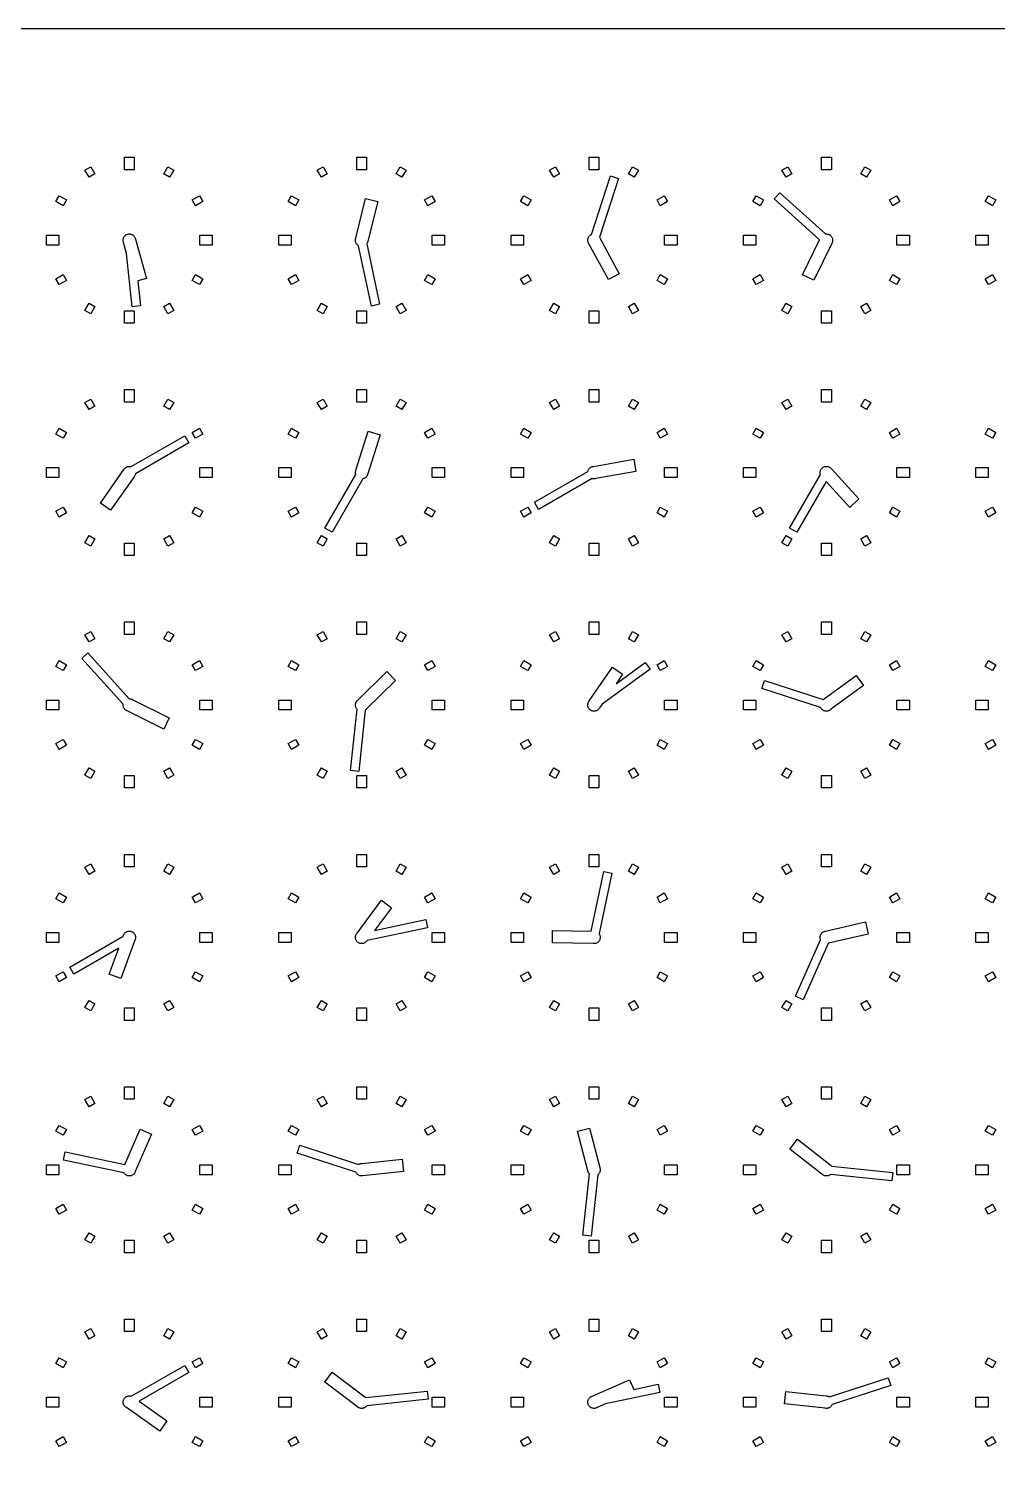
# Model space of a CAD drawing. Header units: millimetres. Extents: x -8 to 856, y -8 to 688.
# Drawn here: x 89.9 to 206.6, y 515.3 to 687.5 of the extents above; entities that cross this region are included whole.
import ezdxf

# ---------------------------------------------------------------- set-up
doc = ezdxf.new("R2010")
doc.units = ezdxf.units.MM

msp = doc.modelspace()

# ---------------------------------------------------------------- linework, layer by layer
for points in [[(-7.5, -7.5), (-7.5, 687.5), (855.5, 687.5), (855.5, -7.5)], [(102.6, 670.5), (101.4, 670.5), (101.4, 672), (102.6, 672), (102.6, 670.5)], [(130.6, 670.5), (129.4, 670.5), (129.4, 672), (130.6, 672), (130.6, 670.5)], [(158.6, 670.5), (157.4, 670.5), (157.4, 672), (158.6, 672), (158.6, 670.5)], [(186.6, 670.5), (185.4, 670.5), (185.4, 672), (186.6, 672), (186.6, 670.5)], [(97.85, 669.99), (97.15, 669.59), (96.65, 670.46), (97.35, 670.86), (97.85, 669.99)], [(106.85, 669.59), (106.15, 669.99), (106.65, 670.86), (107.35, 670.46), (106.85, 669.59)], [(125.85, 669.99), (125.15, 669.59), (124.65, 670.46), (125.35, 670.86), (125.85, 669.99)], [(134.85, 669.59), (134.15, 669.99), (134.65, 670.86), (135.35, 670.46), (134.85, 669.59)], [(153.85, 669.99), (153.15, 669.59), (152.65, 670.46), (153.35, 670.86), (153.85, 669.99)], [(157.37, 661.58), (157.33, 661.64), (157.3, 661.71), (157.28, 661.78), (157.26, 661.85), (157.25, 661.93), (157.25, 662), (157.25, 662.07), (157.26, 662.15), (157.28, 662.22), (157.3, 662.29), (157.33, 662.36), (157.37, 662.42), (157.42, 662.48), (157.47, 662.53), (157.52, 662.58), (157.58, 662.63), (157.64, 662.67), (157.7, 662.69), (160, 669.76), (160.95, 669.45), (158.65, 662.38), (158.67, 662.36), (158.7, 662.29), (158.7, 662.28), (161.04, 657.96), (159.73, 657.25), (157.38, 661.57), (157.37, 661.58)], [(162.85, 669.59), (162.15, 669.99), (162.65, 670.86), (163.35, 670.46), (162.85, 669.59)], [(181.85, 669.99), (181.15, 669.59), (180.65, 670.46), (181.35, 670.86), (181.85, 669.99)], [(190.85, 669.59), (190.15, 669.99), (190.65, 670.86), (191.35, 670.46), (190.85, 669.59)], [(94.41, 666.85), (94.01, 666.15), (93.14, 666.65), (93.54, 667.35), (94.41, 666.85)], [(109.99, 666.15), (109.59, 666.85), (110.46, 667.35), (110.86, 666.65), (109.99, 666.15)], [(122.41, 666.85), (122.01, 666.15), (121.14, 666.65), (121.54, 667.35), (122.41, 666.85)], [(130.7, 661.71), (130.67, 661.64), (130.63, 661.58), (130.61, 661.55), (132.15, 654.28), (131.17, 654.07), (129.63, 661.34), (129.58, 661.37), (129.52, 661.42), (129.47, 661.47), (129.42, 661.52), (129.37, 661.58), (129.33, 661.64), (129.3, 661.71), (129.28, 661.78), (129.26, 661.85), (129.25, 661.93), (129.25, 662), (129.25, 662.07), (129.26, 662.15), (129.28, 662.22), (129.29, 662.26), (130.48, 667.03), (131.94, 666.67), (130.75, 661.89), (130.74, 661.85), (130.72, 661.78), (130.7, 661.71)], [(137.99, 666.15), (137.59, 666.85), (138.46, 667.35), (138.86, 666.65), (137.99, 666.15)], [(150.41, 666.85), (150.01, 666.15), (149.14, 666.65), (149.54, 667.35), (150.41, 666.85)], [(165.99, 666.15), (165.59, 666.85), (166.46, 667.35), (166.86, 666.65), (165.99, 666.15)], [(178.41, 666.85), (178.01, 666.15), (177.14, 666.65), (177.54, 667.35), (178.41, 666.85)], [(185.19, 662.05), (179.72, 666.98), (180.39, 667.72), (185.91, 662.75), (185.93, 662.75), (186, 662.75), (186.07, 662.75), (186.15, 662.74), (186.22, 662.72), (186.29, 662.7), (186.36, 662.67), (186.42, 662.63), (186.48, 662.58), (186.53, 662.53), (186.58, 662.48), (186.63, 662.42), (186.67, 662.36), (186.7, 662.29), (186.72, 662.22), (186.74, 662.15), (186.75, 662.07), (186.75, 662), (186.75, 661.93), (186.74, 661.85), (186.72, 661.78), (186.7, 661.71), (186.67, 661.64), (186.64, 661.6), (184.48, 657.18), (183.13, 657.83), (185.19, 662.05)], [(193.99, 666.15), (193.59, 666.85), (194.46, 667.35), (194.86, 666.65), (193.99, 666.15)], [(206.41, 666.85), (206.01, 666.15), (205.14, 666.65), (205.54, 667.35), (206.41, 666.85)], [(93.5, 662.6), (93.5, 661.4), (92, 661.4), (92, 662.6), (93.5, 662.6)], [(101.28, 661.78), (101.26, 661.85), (101.25, 661.93), (101.25, 662), (101.25, 662.07), (101.26, 662.15), (101.28, 662.22), (101.3, 662.29), (101.33, 662.36), (101.37, 662.42), (101.42, 662.48), (101.47, 662.53), (101.52, 662.58), (101.58, 662.63), (101.64, 662.67), (101.71, 662.7), (101.78, 662.72), (101.85, 662.74), (101.93, 662.75), (102, 662.75), (102.07, 662.75), (102.15, 662.74), (102.22, 662.72), (102.29, 662.7), (102.36, 662.67), (102.42, 662.63), (102.48, 662.58), (102.53, 662.53), (102.58, 662.48), (102.63, 662.42), (102.67, 662.36), (102.7, 662.29), (102.72, 662.22), (102.74, 662.15), (102.74, 662.12), (104.06, 657.38), (103.02, 657.09), (103.33, 654.1), (102.34, 653.99), (101.67, 660.4), (101.3, 661.72), (101.28, 661.78)], [(110.5, 661.4), (110.5, 662.6), (112, 662.6), (112, 661.4), (110.5, 661.4)], [(121.5, 662.6), (121.5, 661.4), (120, 661.4), (120, 662.6), (121.5, 662.6)], [(138.5, 661.4), (138.5, 662.6), (140, 662.6), (140, 661.4), (138.5, 661.4)], [(149.5, 662.6), (149.5, 661.4), (148, 661.4), (148, 662.6), (149.5, 662.6)], [(166.5, 661.4), (166.5, 662.6), (168, 662.6), (168, 661.4), (166.5, 661.4)], [(177.5, 662.6), (177.5, 661.4), (176, 661.4), (176, 662.6), (177.5, 662.6)], [(194.5, 661.4), (194.5, 662.6), (196, 662.6), (196, 661.4), (194.5, 661.4)], [(205.5, 662.6), (205.5, 661.4), (204, 661.4), (204, 662.6), (205.5, 662.6)], [(94.01, 657.85), (94.41, 657.15), (93.54, 656.65), (93.14, 657.35), (94.01, 657.85)], [(109.59, 657.15), (109.99, 657.85), (110.86, 657.35), (110.46, 656.65), (109.59, 657.15)], [(122.01, 657.85), (122.41, 657.15), (121.54, 656.65), (121.14, 657.35), (122.01, 657.85)], [(137.59, 657.15), (137.99, 657.85), (138.86, 657.35), (138.46, 656.65), (137.59, 657.15)], [(150.01, 657.85), (150.41, 657.15), (149.54, 656.65), (149.14, 657.35), (150.01, 657.85)], [(165.59, 657.15), (165.99, 657.85), (166.86, 657.35), (166.46, 656.65), (165.59, 657.15)], [(178.01, 657.85), (178.41, 657.15), (177.54, 656.65), (177.14, 657.35), (178.01, 657.85)], [(193.59, 657.15), (193.99, 657.85), (194.86, 657.35), (194.46, 656.65), (193.59, 657.15)], [(206.01, 657.85), (206.41, 657.15), (205.54, 656.65), (205.14, 657.35), (206.01, 657.85)], [(97.15, 654.41), (97.85, 654.01), (97.35, 653.14), (96.65, 653.54), (97.15, 654.41)], [(106.15, 654.01), (106.85, 654.41), (107.35, 653.54), (106.65, 653.14), (106.15, 654.01)], [(125.15, 654.41), (125.85, 654.01), (125.35, 653.14), (124.65, 653.54), (125.15, 654.41)], [(134.15, 654.01), (134.85, 654.41), (135.35, 653.54), (134.65, 653.14), (134.15, 654.01)], [(153.15, 654.41), (153.85, 654.01), (153.35, 653.14), (152.65, 653.54), (153.15, 654.41)], [(162.15, 654.01), (162.85, 654.41), (163.35, 653.54), (162.65, 653.14), (162.15, 654.01)], [(180.65, 653.54), (181.15, 654.41), (181.85, 654.01), (181.35, 653.14), (180.65, 653.54)], [(190.15, 654.01), (190.85, 654.41), (191.35, 653.54), (190.65, 653.14), (190.15, 654.01)], [(101.4, 652), (101.4, 653.5), (102.6, 653.5), (102.6, 652), (101.4, 652)], [(129.4, 652), (129.4, 653.5), (130.6, 653.5), (130.6, 652), (129.4, 652)], [(157.4, 652), (157.4, 653.5), (158.6, 653.5), (158.6, 652), (157.4, 652)], [(185.4, 653.5), (186.6, 653.5), (186.6, 652), (185.4, 652), (185.4, 653.5)], [(102.6, 642.5), (101.4, 642.5), (101.4, 644), (102.6, 644), (102.6, 642.5)], [(130.6, 642.5), (129.4, 642.5), (129.4, 644), (130.6, 644), (130.6, 642.5)], [(158.6, 642.5), (157.4, 642.5), (157.4, 644), (158.6, 644), (158.6, 642.5)], [(186.6, 642.5), (185.4, 642.5), (185.4, 644), (186.6, 644), (186.6, 642.5)], [(97.85, 641.99), (97.15, 641.59), (96.65, 642.46), (97.35, 642.86), (97.85, 641.99)], [(106.85, 641.59), (106.15, 641.99), (106.65, 642.86), (107.35, 642.46), (106.85, 641.59)], [(125.85, 641.99), (125.15, 641.59), (124.65, 642.46), (125.35, 642.86), (125.85, 641.99)], [(134.85, 641.59), (134.15, 641.99), (134.65, 642.86), (135.35, 642.46), (134.85, 641.59)], [(153.85, 641.99), (153.15, 641.59), (152.65, 642.46), (153.35, 642.86), (153.85, 641.99)], [(162.85, 641.59), (162.15, 641.99), (162.65, 642.86), (163.35, 642.46), (162.85, 641.59)], [(181.85, 641.99), (181.15, 641.59), (180.65, 642.46), (181.35, 642.86), (181.85, 641.99)], [(190.85, 641.59), (190.15, 641.99), (190.65, 642.86), (191.35, 642.46), (190.85, 641.59)], [(94.41, 638.85), (94.01, 638.15), (93.14, 638.65), (93.54, 639.35), (94.41, 638.85)], [(109.99, 638.15), (109.59, 638.85), (110.46, 639.35), (110.86, 638.65), (109.99, 638.15)], [(122.41, 638.85), (122.01, 638.15), (121.14, 638.65), (121.54, 639.35), (122.41, 638.85)], [(129.28, 633.76), (129.28, 633.78), (129.26, 633.85), (129.25, 633.93), (129.25, 634), (129.25, 634.07), (129.26, 634.15), (129.28, 634.22), (129.3, 634.29), (129.31, 634.3), (130.79, 638.99), (132.22, 638.54), (130.74, 633.86), (130.74, 633.85), (130.72, 633.78), (130.7, 633.71), (130.67, 633.64), (130.63, 633.58), (130.58, 633.52), (130.53, 633.47), (130.48, 633.42), (130.42, 633.37), (130.36, 633.33), (130.29, 633.3), (130.22, 633.28), (130.15, 633.26), (126.43, 626.82), (125.57, 627.32), (129.28, 633.76)], [(137.99, 638.15), (137.59, 638.85), (138.46, 639.35), (138.86, 638.65), (137.99, 638.15)], [(150.41, 638.85), (150.01, 638.15), (149.14, 638.65), (149.54, 639.35), (150.41, 638.85)], [(165.99, 638.15), (165.59, 638.85), (166.46, 639.35), (166.86, 638.65), (165.99, 638.15)], [(178.41, 638.85), (178.01, 638.15), (177.14, 638.65), (177.54, 639.35), (178.41, 638.85)], [(193.99, 638.15), (193.59, 638.85), (194.46, 639.35), (194.86, 638.65), (193.99, 638.15)], [(206.41, 638.85), (206.01, 638.15), (205.14, 638.65), (205.54, 639.35), (206.41, 638.85)], [(101.34, 634.36), (101.37, 634.42), (101.42, 634.48), (101.47, 634.53), (101.52, 634.58), (101.58, 634.63), (101.64, 634.67), (101.71, 634.7), (101.78, 634.72), (101.85, 634.74), (101.93, 634.75), (102, 634.75), (102.07, 634.75), (102.15, 634.74), (102.22, 634.72), (102.24, 634.72), (108.68, 638.43), (109.18, 637.57), (102.74, 633.85), (102.72, 633.78), (102.7, 633.71), (102.67, 633.64), (102.63, 633.58), (102.58, 633.52), (102.57, 633.5), (99.75, 629.47), (98.52, 630.33), (101.34, 634.36)], [(157.26, 634.15), (157.28, 634.22), (157.3, 634.29), (157.33, 634.36), (157.37, 634.42), (157.42, 634.48), (157.47, 634.53), (157.52, 634.58), (157.58, 634.63), (157.64, 634.67), (157.71, 634.7), (157.78, 634.72), (157.85, 634.74), (157.93, 634.75), (157.95, 634.75), (162.79, 635.61), (163.05, 634.13), (158.21, 633.28), (158.15, 633.26), (158.07, 633.25), (158, 633.25), (157.93, 633.25), (157.85, 633.26), (157.78, 633.28), (157.76, 633.28), (151.32, 629.57), (150.82, 630.43), (157.26, 634.15)], [(93.5, 634.6), (93.5, 633.4), (92, 633.4), (92, 634.6), (93.5, 634.6)], [(110.5, 633.4), (110.5, 634.6), (112, 634.6), (112, 633.4), (110.5, 633.4)], [(121.5, 634.6), (121.5, 633.4), (120, 633.4), (120, 634.6), (121.5, 634.6)], [(138.5, 633.4), (138.5, 634.6), (140, 634.6), (140, 633.4), (138.5, 633.4)], [(149.5, 634.6), (149.5, 633.4), (148, 633.4), (148, 634.6), (149.5, 634.6)], [(166.5, 633.4), (166.5, 634.6), (168, 634.6), (168, 633.4), (166.5, 633.4)], [(177.5, 634.6), (177.5, 633.4), (176, 633.4), (176, 634.6), (177.5, 634.6)], [(185.28, 633.76), (185.28, 633.78), (185.26, 633.85), (185.25, 633.93), (185.25, 634), (185.25, 634.07), (185.26, 634.15), (185.28, 634.22), (185.3, 634.29), (185.33, 634.36), (185.37, 634.42), (185.42, 634.48), (185.47, 634.53), (185.52, 634.58), (185.58, 634.63), (185.64, 634.67), (185.71, 634.7), (185.78, 634.72), (185.85, 634.74), (185.93, 634.75), (186, 634.75), (186.07, 634.75), (186.15, 634.74), (186.22, 634.72), (186.29, 634.7), (186.36, 634.67), (186.42, 634.63), (186.48, 634.58), (186.53, 634.53), (186.58, 634.48), (186.61, 634.45), (189.93, 630.82), (188.82, 629.81), (185.96, 632.93), (182.43, 626.82), (181.57, 627.32), (185.28, 633.76)], [(194.5, 633.4), (194.5, 634.6), (196, 634.6), (196, 633.4), (194.5, 633.4)], [(205.5, 634.6), (205.5, 633.4), (204, 633.4), (204, 634.6), (205.5, 634.6)], [(94.01, 629.85), (94.41, 629.15), (93.54, 628.65), (93.14, 629.35), (94.01, 629.85)], [(109.59, 629.15), (109.99, 629.85), (110.86, 629.35), (110.46, 628.65), (109.59, 629.15)], [(122.01, 629.85), (122.41, 629.15), (121.54, 628.65), (121.14, 629.35), (122.01, 629.85)], [(137.59, 629.15), (137.99, 629.85), (138.86, 629.35), (138.46, 628.65), (137.59, 629.15)], [(150.01, 629.85), (150.41, 629.15), (149.54, 628.65), (149.14, 629.35), (150.01, 629.85)], [(165.59, 629.15), (165.99, 629.85), (166.86, 629.35), (166.46, 628.65), (165.59, 629.15)], [(178.01, 629.85), (178.41, 629.15), (177.54, 628.65), (177.14, 629.35), (178.01, 629.85)], [(193.59, 629.15), (193.99, 629.85), (194.86, 629.35), (194.46, 628.65), (193.59, 629.15)], [(206.01, 629.85), (206.41, 629.15), (205.54, 628.65), (205.14, 629.35), (206.01, 629.85)], [(96.65, 625.54), (97.15, 626.41), (97.85, 626.01), (97.35, 625.14), (96.65, 625.54)], [(101.4, 625.5), (102.6, 625.5), (102.6, 624), (101.4, 624), (101.4, 625.5)], [(106.15, 626.01), (106.85, 626.41), (107.35, 625.54), (106.65, 625.14), (106.15, 626.01)], [(124.65, 625.54), (125.15, 626.41), (125.85, 626.01), (125.35, 625.14), (124.65, 625.54)], [(129.4, 625.5), (130.6, 625.5), (130.6, 624), (129.4, 624), (129.4, 625.5)], [(134.15, 626.01), (134.85, 626.41), (135.35, 625.54), (134.65, 625.14), (134.15, 626.01)], [(152.65, 625.54), (153.15, 626.41), (153.85, 626.01), (153.35, 625.14), (152.65, 625.54)], [(157.4, 625.5), (158.6, 625.5), (158.6, 624), (157.4, 624), (157.4, 625.5)], [(162.15, 626.01), (162.85, 626.41), (163.35, 625.54), (162.65, 625.14), (162.15, 626.01)], [(180.65, 625.54), (181.15, 626.41), (181.85, 626.01), (181.35, 625.14), (180.65, 625.54)], [(185.4, 625.5), (186.6, 625.5), (186.6, 624), (185.4, 624), (185.4, 625.5)], [(190.15, 626.01), (190.85, 626.41), (191.35, 625.54), (190.65, 625.14), (190.15, 626.01)], [(97.85, 613.99), (97.15, 613.59), (96.65, 614.46), (97.35, 614.86), (97.85, 613.99)], [(102.6, 614.5), (101.4, 614.5), (101.4, 616), (102.6, 616), (102.6, 614.5)], [(106.85, 613.59), (106.15, 613.99), (106.65, 614.86), (107.35, 614.46), (106.85, 613.59)], [(125.85, 613.99), (125.15, 613.59), (124.65, 614.46), (125.35, 614.86), (125.85, 613.99)], [(130.6, 614.5), (129.4, 614.5), (129.4, 616), (130.6, 616), (130.6, 614.5)], [(134.85, 613.59), (134.15, 613.99), (134.65, 614.86), (135.35, 614.46), (134.85, 613.59)], [(153.85, 613.99), (153.15, 613.59), (152.65, 614.46), (153.35, 614.86), (153.85, 613.99)], [(158.6, 614.5), (157.4, 614.5), (157.4, 616), (158.6, 616), (158.6, 614.5)], [(162.85, 613.59), (162.15, 613.99), (162.65, 614.86), (163.35, 614.46), (162.85, 613.59)], [(181.85, 613.99), (181.15, 613.59), (180.65, 614.46), (181.35, 614.86), (181.85, 613.99)], [(186.6, 614.5), (185.4, 614.5), (185.4, 616), (186.6, 616), (186.6, 614.5)], [(190.85, 613.59), (190.15, 613.99), (190.65, 614.86), (191.35, 614.46), (190.85, 613.59)], [(94.41, 610.85), (94.01, 610.15), (93.14, 610.65), (93.54, 611.35), (94.41, 610.85)], [(101.71, 605.3), (101.64, 605.33), (101.58, 605.37), (101.52, 605.42), (101.47, 605.47), (101.42, 605.52), (101.37, 605.58), (101.33, 605.64), (101.3, 605.71), (101.28, 605.78), (101.26, 605.85), (101.25, 605.93), (101.25, 606), (101.25, 606.07), (101.25, 606.09), (96.28, 611.61), (97.02, 612.28), (101.99, 606.75), (102, 606.75), (102.07, 606.75), (102.15, 606.74), (102.22, 606.72), (102.29, 606.7), (102.36, 606.67), (102.41, 606.63), (106.81, 604.44), (106.14, 603.1), (101.74, 605.29), (101.71, 605.3)], [(109.99, 610.15), (109.59, 610.85), (110.46, 611.35), (110.86, 610.65), (109.99, 610.15)], [(122.41, 610.85), (122.01, 610.15), (121.14, 610.65), (121.54, 611.35), (122.41, 610.85)], [(137.99, 610.15), (137.59, 610.85), (138.46, 611.35), (138.86, 610.65), (137.99, 610.15)], [(150.41, 610.85), (150.01, 610.15), (149.14, 610.65), (149.54, 611.35), (150.41, 610.85)], [(165.99, 610.15), (165.59, 610.85), (166.46, 611.35), (166.86, 610.65), (165.99, 610.15)], [(178.41, 610.85), (178.01, 610.15), (177.14, 610.65), (177.54, 611.35), (178.41, 610.85)], [(193.99, 610.15), (193.59, 610.85), (194.46, 611.35), (194.86, 610.65), (193.99, 610.15)], [(206.41, 610.85), (206.01, 610.15), (205.14, 610.65), (205.54, 611.35), (206.41, 610.85)], [(129.44, 605.49), (129.42, 605.52), (129.37, 605.58), (129.33, 605.64), (129.3, 605.71), (129.28, 605.78), (129.26, 605.85), (129.25, 605.93), (129.25, 606), (129.25, 606.07), (129.26, 606.15), (129.28, 606.22), (129.3, 606.29), (129.33, 606.36), (129.37, 606.42), (129.42, 606.48), (129.47, 606.53), (129.52, 606.58), (129.53, 606.59), (133.04, 610.04), (134.09, 608.97), (130.59, 605.52), (130.58, 605.52), (130.53, 605.47), (130.48, 605.42), (130.44, 605.39), (129.66, 597.99), (128.67, 598.1), (129.44, 605.49)], [(158.67, 605.64), (158.63, 605.58), (158.58, 605.52), (158.53, 605.47), (158.48, 605.42), (158.42, 605.37), (158.36, 605.33), (158.29, 605.3), (158.22, 605.28), (158.15, 605.26), (158.07, 605.25), (158, 605.25), (157.93, 605.25), (157.85, 605.26), (157.78, 605.28), (157.71, 605.3), (157.64, 605.33), (157.58, 605.37), (157.52, 605.42), (157.47, 605.47), (157.42, 605.52), (157.37, 605.58), (157.33, 605.64), (157.3, 605.71), (157.28, 605.78), (157.26, 605.85), (157.25, 605.93), (157.25, 606), (157.25, 606.07), (157.26, 606.15), (157.28, 606.22), (157.3, 606.29), (157.33, 606.36), (157.37, 606.42), (157.42, 606.48), (157.43, 606.49), (160.21, 610.55), (161.45, 609.7), (160.67, 608.56), (164.18, 611.11), (164.77, 610.3), (158.97, 606.09), (158.67, 605.65), (158.67, 605.64)], [(186.48, 605.42), (186.42, 605.37), (186.36, 605.33), (186.29, 605.3), (186.22, 605.28), (186.15, 605.26), (186.07, 605.25), (186, 605.25), (185.93, 605.25), (185.85, 605.26), (185.78, 605.28), (185.71, 605.3), (185.64, 605.33), (185.58, 605.37), (185.52, 605.42), (185.47, 605.47), (185.42, 605.52), (185.37, 605.58), (185.33, 605.64), (185.31, 605.7), (178.24, 608), (178.55, 608.95), (185.62, 606.65), (185.62, 606.65), (189.6, 609.55), (190.49, 608.33), (186.5, 605.44), (186.48, 605.42)], [(93.5, 606.6), (93.5, 605.4), (92, 605.4), (92, 606.6), (93.5, 606.6)], [(110.5, 605.4), (110.5, 606.6), (112, 606.6), (112, 605.4), (110.5, 605.4)], [(121.5, 606.6), (121.5, 605.4), (120, 605.4), (120, 606.6), (121.5, 606.6)], [(138.5, 605.4), (138.5, 606.6), (140, 606.6), (140, 605.4), (138.5, 605.4)], [(149.5, 606.6), (149.5, 605.4), (148, 605.4), (148, 606.6), (149.5, 606.6)], [(166.5, 605.4), (166.5, 606.6), (168, 606.6), (168, 605.4), (166.5, 605.4)], [(177.5, 606.6), (177.5, 605.4), (176, 605.4), (176, 606.6), (177.5, 606.6)], [(194.5, 605.4), (194.5, 606.6), (196, 606.6), (196, 605.4), (194.5, 605.4)], [(205.5, 606.6), (205.5, 605.4), (204, 605.4), (204, 606.6), (205.5, 606.6)], [(94.01, 601.85), (94.41, 601.15), (93.54, 600.65), (93.14, 601.35), (94.01, 601.85)], [(109.59, 601.15), (109.99, 601.85), (110.86, 601.35), (110.46, 600.65), (109.59, 601.15)], [(122.01, 601.85), (122.41, 601.15), (121.54, 600.65), (121.14, 601.35), (122.01, 601.85)], [(137.59, 601.15), (137.99, 601.85), (138.86, 601.35), (138.46, 600.65), (137.59, 601.15)], [(150.01, 601.85), (150.41, 601.15), (149.54, 600.65), (149.14, 601.35), (150.01, 601.85)], [(165.59, 601.15), (165.99, 601.85), (166.86, 601.35), (166.46, 600.65), (165.59, 601.15)], [(178.01, 601.85), (178.41, 601.15), (177.54, 600.65), (177.14, 601.35), (178.01, 601.85)], [(193.59, 601.15), (193.99, 601.85), (194.86, 601.35), (194.46, 600.65), (193.59, 601.15)], [(206.01, 601.85), (206.41, 601.15), (205.54, 600.65), (205.14, 601.35), (206.01, 601.85)], [(96.65, 597.54), (97.15, 598.41), (97.85, 598.01), (97.35, 597.14), (96.65, 597.54)], [(101.4, 597.5), (102.6, 597.5), (102.6, 596), (101.4, 596), (101.4, 597.5)], [(106.15, 598.01), (106.85, 598.41), (107.35, 597.54), (106.65, 597.14), (106.15, 598.01)], [(124.65, 597.54), (125.15, 598.41), (125.85, 598.01), (125.35, 597.14), (124.65, 597.54)], [(129.4, 597.5), (130.6, 597.5), (130.6, 596), (129.4, 596), (129.4, 597.5)], [(134.15, 598.01), (134.85, 598.41), (135.35, 597.54), (134.65, 597.14), (134.15, 598.01)], [(153.15, 598.41), (153.85, 598.01), (153.35, 597.14), (152.65, 597.54), (153.15, 598.41)], [(157.4, 596), (157.4, 597.5), (158.6, 597.5), (158.6, 596), (157.4, 596)], [(162.15, 598.01), (162.85, 598.41), (163.35, 597.54), (162.65, 597.14), (162.15, 598.01)], [(180.65, 597.54), (181.15, 598.41), (181.85, 598.01), (181.35, 597.14), (180.65, 597.54)], [(185.4, 597.5), (186.6, 597.5), (186.6, 596), (185.4, 596), (185.4, 597.5)], [(190.15, 598.01), (190.85, 598.41), (191.35, 597.54), (190.65, 597.14), (190.15, 598.01)], [(102.6, 586.5), (101.4, 586.5), (101.4, 588), (102.6, 588), (102.6, 586.5)], [(130.6, 586.5), (129.4, 586.5), (129.4, 588), (130.6, 588), (130.6, 586.5)], [(158.6, 586.5), (157.4, 586.5), (157.4, 588), (158.6, 588), (158.6, 586.5)], [(186.6, 586.5), (185.4, 586.5), (185.4, 588), (186.6, 588), (186.6, 586.5)], [(97.85, 585.99), (97.15, 585.59), (96.65, 586.46), (97.35, 586.86), (97.85, 585.99)], [(106.85, 585.59), (106.15, 585.99), (106.65, 586.86), (107.35, 586.46), (106.85, 585.59)], [(125.85, 585.99), (125.15, 585.59), (124.65, 586.46), (125.35, 586.86), (125.85, 585.99)], [(134.85, 585.59), (134.15, 585.99), (134.65, 586.86), (135.35, 586.46), (134.85, 585.59)], [(153.85, 585.99), (153.15, 585.59), (152.65, 586.46), (153.35, 586.86), (153.85, 585.99)], [(158.7, 577.71), (158.67, 577.64), (158.63, 577.58), (158.58, 577.52), (158.53, 577.47), (158.48, 577.42), (158.42, 577.37), (158.36, 577.33), (158.29, 577.3), (158.22, 577.28), (158.15, 577.26), (158.07, 577.25), (158, 577.25), (157.93, 577.25), (157.91, 577.25), (152.99, 577.34), (153.01, 578.84), (157.65, 578.76), (159.17, 585.93), (160.15, 585.72), (158.61, 578.45), (158.63, 578.42), (158.67, 578.36), (158.7, 578.29), (158.72, 578.22), (158.74, 578.15), (158.75, 578.07), (158.75, 578), (158.75, 577.93), (158.74, 577.85), (158.72, 577.78), (158.7, 577.71)], [(162.85, 585.59), (162.15, 585.99), (162.65, 586.86), (163.35, 586.46), (162.85, 585.59)], [(181.85, 585.99), (181.15, 585.59), (180.65, 586.46), (181.35, 586.86), (181.85, 585.99)], [(190.85, 585.59), (190.15, 585.99), (190.65, 586.86), (191.35, 586.46), (190.85, 585.59)], [(94.41, 582.85), (94.01, 582.15), (93.14, 582.65), (93.54, 583.35), (94.41, 582.85)], [(109.99, 582.15), (109.59, 582.85), (110.46, 583.35), (110.86, 582.65), (109.99, 582.15)], [(122.41, 582.85), (122.01, 582.15), (121.14, 582.65), (121.54, 583.35), (122.41, 582.85)], [(130.63, 577.58), (130.58, 577.52), (130.53, 577.47), (130.48, 577.42), (130.42, 577.37), (130.36, 577.33), (130.29, 577.3), (130.22, 577.28), (130.15, 577.26), (130.07, 577.25), (130, 577.25), (129.93, 577.25), (129.85, 577.26), (129.78, 577.28), (129.71, 577.3), (129.64, 577.33), (129.58, 577.37), (129.52, 577.42), (129.47, 577.47), (129.42, 577.52), (129.37, 577.58), (129.33, 577.64), (129.3, 577.71), (129.28, 577.78), (129.26, 577.85), (129.25, 577.93), (129.25, 578), (129.25, 578.07), (129.26, 578.15), (129.28, 578.22), (129.3, 578.29), (129.33, 578.36), (129.37, 578.42), (129.42, 578.48), (129.44, 578.51), (132.37, 582.47), (133.58, 581.57), (131.56, 578.84), (137.72, 580.15), (137.93, 579.17), (130.66, 577.63), (130.65, 577.62), (130.63, 577.58)], [(137.99, 582.15), (137.59, 582.85), (138.46, 583.35), (138.86, 582.65), (137.99, 582.15)], [(150.41, 582.85), (150.01, 582.15), (149.14, 582.65), (149.54, 583.35), (150.41, 582.85)], [(165.99, 582.15), (165.59, 582.85), (166.46, 583.35), (166.86, 582.65), (165.99, 582.15)], [(178.41, 582.85), (178.01, 582.15), (177.14, 582.65), (177.54, 583.35), (178.41, 582.85)], [(193.99, 582.15), (193.59, 582.85), (194.46, 583.35), (194.86, 582.65), (193.99, 582.15)], [(206.41, 582.85), (206.01, 582.15), (205.14, 582.65), (205.54, 583.35), (206.41, 582.85)], [(93.5, 578.6), (93.5, 577.4), (92, 577.4), (92, 578.6), (93.5, 578.6)], [(100.72, 576.69), (95.32, 573.57), (94.82, 574.43), (101.26, 578.15), (101.27, 578.18), (101.28, 578.22), (101.3, 578.29), (101.33, 578.36), (101.37, 578.42), (101.42, 578.48), (101.47, 578.53), (101.52, 578.58), (101.58, 578.63), (101.64, 578.67), (101.71, 578.7), (101.78, 578.72), (101.85, 578.74), (101.93, 578.75), (102, 578.75), (102.07, 578.75), (102.15, 578.74), (102.22, 578.72), (102.29, 578.7), (102.36, 578.67), (102.42, 578.63), (102.48, 578.58), (102.53, 578.53), (102.58, 578.48), (102.63, 578.42), (102.67, 578.36), (102.7, 578.29), (102.72, 578.22), (102.74, 578.15), (102.75, 578.07), (102.75, 578), (102.75, 577.93), (102.74, 577.85), (102.72, 577.78), (102.7, 577.71), (102.68, 577.67), (100.99, 573.05), (99.59, 573.56), (100.72, 576.69)], [(110.5, 577.4), (110.5, 578.6), (112, 578.6), (112, 577.4), (110.5, 577.4)], [(121.5, 578.6), (121.5, 577.4), (120, 577.4), (120, 578.6), (121.5, 578.6)], [(138.5, 577.4), (138.5, 578.6), (140, 578.6), (140, 577.4), (138.5, 577.4)], [(149.5, 578.6), (149.5, 577.4), (148, 577.4), (148, 578.6), (149.5, 578.6)], [(166.5, 577.4), (166.5, 578.6), (168, 578.6), (168, 577.4), (166.5, 577.4)], [(177.5, 578.6), (177.5, 577.4), (176, 577.4), (176, 578.6), (177.5, 578.6)], [(185.31, 577.69), (185.3, 577.71), (185.28, 577.78), (185.26, 577.85), (185.25, 577.93), (185.25, 578), (185.25, 578.07), (185.26, 578.15), (185.28, 578.22), (185.3, 578.29), (185.33, 578.36), (185.37, 578.42), (185.42, 578.48), (185.47, 578.53), (185.52, 578.58), (185.58, 578.63), (185.64, 578.67), (185.71, 578.7), (185.78, 578.72), (185.85, 578.74), (185.91, 578.75), (190.7, 579.86), (191.04, 578.39), (186.25, 577.29), (186.23, 577.28), (183.2, 570.49), (182.29, 570.9), (185.31, 577.69)], [(194.5, 577.4), (194.5, 578.6), (196, 578.6), (196, 577.4), (194.5, 577.4)], [(205.5, 578.6), (205.5, 577.4), (204, 577.4), (204, 578.6), (205.5, 578.6)], [(94.01, 573.85), (94.41, 573.15), (93.54, 572.65), (93.14, 573.35), (94.01, 573.85)], [(109.59, 573.15), (109.99, 573.85), (110.86, 573.35), (110.46, 572.65), (109.59, 573.15)], [(122.01, 573.85), (122.41, 573.15), (121.54, 572.65), (121.14, 573.35), (122.01, 573.85)], [(137.59, 573.15), (137.99, 573.85), (138.86, 573.35), (138.46, 572.65), (137.59, 573.15)], [(150.01, 573.85), (150.41, 573.15), (149.54, 572.65), (149.14, 573.35), (150.01, 573.85)], [(165.59, 573.15), (165.99, 573.85), (166.86, 573.35), (166.46, 572.65), (165.59, 573.15)], [(178.01, 573.85), (178.41, 573.15), (177.54, 572.65), (177.14, 573.35), (178.01, 573.85)], [(193.59, 573.15), (193.99, 573.85), (194.86, 573.35), (194.46, 572.65), (193.59, 573.15)], [(206.01, 573.85), (206.41, 573.15), (205.54, 572.65), (205.14, 573.35), (206.01, 573.85)], [(96.65, 569.54), (97.15, 570.41), (97.85, 570.01), (97.35, 569.14), (96.65, 569.54)], [(106.15, 570.01), (106.85, 570.41), (107.35, 569.54), (106.65, 569.14), (106.15, 570.01)], [(125.15, 570.41), (125.85, 570.01), (125.35, 569.14), (124.65, 569.54), (125.15, 570.41)], [(134.15, 570.01), (134.85, 570.41), (135.35, 569.54), (134.65, 569.14), (134.15, 570.01)], [(152.65, 569.54), (153.15, 570.41), (153.85, 570.01), (153.35, 569.14), (152.65, 569.54)], [(162.15, 570.01), (162.85, 570.41), (163.35, 569.54), (162.65, 569.14), (162.15, 570.01)], [(180.65, 569.54), (181.15, 570.41), (181.85, 570.01), (181.35, 569.14), (180.65, 569.54)], [(190.15, 570.01), (190.85, 570.41), (191.35, 569.54), (190.65, 569.14), (190.15, 570.01)], [(101.4, 569.5), (102.6, 569.5), (102.6, 568), (101.4, 568), (101.4, 569.5)], [(129.4, 568), (129.4, 569.5), (130.6, 569.5), (130.6, 568), (129.4, 568)], [(157.4, 569.5), (158.6, 569.5), (158.6, 568), (157.4, 568), (157.4, 569.5)], [(185.4, 569.5), (186.6, 569.5), (186.6, 568), (185.4, 568), (185.4, 569.5)], [(102.6, 558.5), (101.4, 558.5), (101.4, 560), (102.6, 560), (102.6, 558.5)], [(130.6, 558.5), (129.4, 558.5), (129.4, 560), (130.6, 560), (130.6, 558.5)], [(158.6, 558.5), (157.4, 558.5), (157.4, 560), (158.6, 560), (158.6, 558.5)], [(186.6, 558.5), (185.4, 558.5), (185.4, 560), (186.6, 560), (186.6, 558.5)], [(97.85, 557.99), (97.15, 557.59), (96.65, 558.46), (97.35, 558.86), (97.85, 557.99)], [(106.85, 557.59), (106.15, 557.99), (106.65, 558.86), (107.35, 558.46), (106.85, 557.59)], [(125.85, 557.99), (125.15, 557.59), (124.65, 558.46), (125.35, 558.86), (125.85, 557.99)], [(134.85, 557.59), (134.15, 557.99), (134.65, 558.86), (135.35, 558.46), (134.85, 557.59)], [(153.85, 557.99), (153.15, 557.59), (152.65, 558.46), (153.35, 558.86), (153.85, 557.99)], [(162.85, 557.59), (162.15, 557.99), (162.65, 558.86), (163.35, 558.46), (162.85, 557.59)], [(181.85, 557.99), (181.15, 557.59), (180.65, 558.46), (181.35, 558.86), (181.85, 557.99)], [(190.85, 557.59), (190.15, 557.99), (190.65, 558.86), (191.35, 558.46), (190.85, 557.59)], [(94.41, 554.85), (94.01, 554.15), (93.14, 554.65), (93.54, 555.35), (94.41, 554.85)], [(102.7, 549.71), (102.67, 549.64), (102.63, 549.58), (102.58, 549.52), (102.53, 549.47), (102.48, 549.42), (102.42, 549.37), (102.36, 549.33), (102.29, 549.3), (102.22, 549.28), (102.15, 549.26), (102.07, 549.25), (102, 549.25), (101.93, 549.25), (101.85, 549.26), (101.78, 549.28), (101.71, 549.3), (101.64, 549.33), (101.58, 549.37), (101.52, 549.42), (101.47, 549.47), (101.42, 549.52), (101.37, 549.58), (101.34, 549.63), (94.07, 551.17), (94.28, 552.15), (101.45, 550.63), (103.31, 554.88), (104.68, 554.29), (102.72, 549.78), (102.7, 549.71)], [(109.99, 554.15), (109.59, 554.85), (110.46, 555.35), (110.86, 554.65), (109.99, 554.15)], [(122.41, 554.85), (122.01, 554.15), (121.14, 554.65), (121.54, 555.35), (122.41, 554.85)], [(137.99, 554.15), (137.59, 554.85), (138.46, 555.35), (138.86, 554.65), (137.99, 554.15)], [(150.41, 554.85), (150.01, 554.15), (149.14, 554.65), (149.54, 555.35), (150.41, 554.85)], [(157.44, 549.49), (157.42, 549.52), (157.37, 549.58), (157.33, 549.64), (157.3, 549.71), (157.28, 549.78), (157.26, 549.85), (157.25, 549.89), (156.02, 554.65), (157.47, 555.03), (158.71, 550.26), (158.72, 550.22), (158.74, 550.15), (158.75, 550.07), (158.75, 550), (158.75, 549.93), (158.74, 549.85), (158.72, 549.78), (158.7, 549.71), (158.67, 549.64), (158.63, 549.58), (158.58, 549.52), (158.53, 549.47), (158.48, 549.42), (158.44, 549.39), (157.66, 541.99), (156.67, 542.1), (157.44, 549.49)], [(165.99, 554.15), (165.59, 554.85), (166.46, 555.35), (166.86, 554.65), (165.99, 554.15)], [(178.41, 554.85), (178.01, 554.15), (177.14, 554.65), (177.54, 555.35), (178.41, 554.85)], [(193.99, 554.15), (193.59, 554.85), (194.46, 555.35), (194.86, 554.65), (193.99, 554.15)], [(206.41, 554.85), (206.01, 554.15), (205.14, 554.65), (205.54, 555.35), (206.41, 554.85)], [(130.15, 549.26), (130.07, 549.25), (130, 549.25), (129.93, 549.25), (129.85, 549.26), (129.78, 549.28), (129.71, 549.3), (129.64, 549.33), (129.58, 549.37), (129.52, 549.42), (129.47, 549.47), (129.42, 549.52), (129.37, 549.58), (129.33, 549.64), (129.31, 549.7), (122.24, 552), (122.55, 552.95), (129.62, 550.65), (129.64, 550.67), (129.71, 550.7), (129.78, 550.72), (129.85, 550.74), (129.93, 550.75), (130, 550.75), (130.01, 550.75), (134.89, 551.27), (135.05, 549.78), (130.16, 549.26), (130.15, 549.26)], [(186.48, 549.42), (186.42, 549.37), (186.36, 549.33), (186.29, 549.3), (186.22, 549.28), (186.15, 549.26), (186.07, 549.25), (186, 549.25), (185.93, 549.25), (185.85, 549.26), (185.78, 549.28), (185.71, 549.3), (185.64, 549.33), (185.58, 549.37), (185.52, 549.42), (185.47, 549.46), (181.6, 552.49), (182.52, 553.67), (186.4, 550.64), (186.42, 550.63), (186.48, 550.58), (186.53, 550.53), (186.58, 550.48), (186.61, 550.44), (194.01, 549.66), (193.9, 548.67), (186.51, 549.44), (186.48, 549.42)], [(93.5, 550.6), (93.5, 549.4), (92, 549.4), (92, 550.6), (93.5, 550.6)], [(110.5, 549.4), (110.5, 550.6), (112, 550.6), (112, 549.4), (110.5, 549.4)], [(121.5, 550.6), (121.5, 549.4), (120, 549.4), (120, 550.6), (121.5, 550.6)], [(138.5, 549.4), (138.5, 550.6), (140, 550.6), (140, 549.4), (138.5, 549.4)], [(149.5, 550.6), (149.5, 549.4), (148, 549.4), (148, 550.6), (149.5, 550.6)], [(166.5, 549.4), (166.5, 550.6), (168, 550.6), (168, 549.4), (166.5, 549.4)], [(177.5, 550.6), (177.5, 549.4), (176, 549.4), (176, 550.6), (177.5, 550.6)], [(194.5, 549.4), (194.5, 550.6), (196, 550.6), (196, 549.4), (194.5, 549.4)], [(205.5, 550.6), (205.5, 549.4), (204, 549.4), (204, 550.6), (205.5, 550.6)], [(94.01, 545.85), (94.41, 545.15), (93.54, 544.65), (93.14, 545.35), (94.01, 545.85)], [(109.59, 545.15), (109.99, 545.85), (110.86, 545.35), (110.46, 544.65), (109.59, 545.15)], [(122.01, 545.85), (122.41, 545.15), (121.54, 544.65), (121.14, 545.35), (122.01, 545.85)], [(137.59, 545.15), (137.99, 545.85), (138.86, 545.35), (138.46, 544.65), (137.59, 545.15)], [(150.01, 545.85), (150.41, 545.15), (149.54, 544.65), (149.14, 545.35), (150.01, 545.85)], [(165.59, 545.15), (165.99, 545.85), (166.86, 545.35), (166.46, 544.65), (165.59, 545.15)], [(178.01, 545.85), (178.41, 545.15), (177.54, 544.65), (177.14, 545.35), (178.01, 545.85)], [(193.59, 545.15), (193.99, 545.85), (194.86, 545.35), (194.46, 544.65), (193.59, 545.15)], [(206.01, 545.85), (206.41, 545.15), (205.54, 544.65), (205.14, 545.35), (206.01, 545.85)], [(96.65, 541.54), (97.15, 542.41), (97.85, 542.01), (97.35, 541.14), (96.65, 541.54)], [(106.15, 542.01), (106.85, 542.41), (107.35, 541.54), (106.65, 541.14), (106.15, 542.01)], [(124.65, 541.54), (125.15, 542.41), (125.85, 542.01), (125.35, 541.14), (124.65, 541.54)], [(134.15, 542.01), (134.85, 542.41), (135.35, 541.54), (134.65, 541.14), (134.15, 542.01)], [(152.65, 541.54), (153.15, 542.41), (153.85, 542.01), (153.35, 541.14), (152.65, 541.54)], [(162.15, 542.01), (162.85, 542.41), (163.35, 541.54), (162.65, 541.14), (162.15, 542.01)], [(180.65, 541.54), (181.15, 542.41), (181.85, 542.01), (181.35, 541.14), (180.65, 541.54)], [(190.15, 542.01), (190.85, 542.41), (191.35, 541.54), (190.65, 541.14), (190.15, 542.01)], [(101.4, 541.5), (102.6, 541.5), (102.6, 540), (101.4, 540), (101.4, 541.5)], [(129.4, 541.5), (130.6, 541.5), (130.6, 540), (129.4, 540), (129.4, 541.5)], [(157.4, 541.5), (158.6, 541.5), (158.6, 540), (157.4, 540), (157.4, 541.5)], [(185.4, 541.5), (186.6, 541.5), (186.6, 540), (185.4, 540), (185.4, 541.5)], [(102.6, 530.5), (101.4, 530.5), (101.4, 532), (102.6, 532), (102.6, 530.5)], [(130.6, 530.5), (129.4, 530.5), (129.4, 532), (130.6, 532), (130.6, 530.5)], [(158.6, 530.5), (157.4, 530.5), (157.4, 532), (158.6, 532), (158.6, 530.5)], [(186.6, 530.5), (185.4, 530.5), (185.4, 532), (186.6, 532), (186.6, 530.5)], [(97.85, 529.99), (97.15, 529.59), (96.65, 530.46), (97.35, 530.86), (97.85, 529.99)], [(106.85, 529.59), (106.15, 529.99), (106.65, 530.86), (107.35, 530.46), (106.85, 529.59)], [(125.85, 529.99), (125.15, 529.59), (124.65, 530.46), (125.35, 530.86), (125.85, 529.99)], [(134.85, 529.59), (134.15, 529.99), (134.65, 530.86), (135.35, 530.46), (134.85, 529.59)], [(153.85, 529.99), (153.15, 529.59), (152.65, 530.46), (153.35, 530.86), (153.85, 529.99)], [(162.85, 529.59), (162.15, 529.99), (162.65, 530.86), (163.35, 530.46), (162.85, 529.59)], [(181.85, 529.99), (181.15, 529.59), (180.65, 530.46), (181.35, 530.86), (181.85, 529.99)], [(190.85, 529.59), (190.15, 529.99), (190.65, 530.86), (191.35, 530.46), (190.85, 529.59)], [(94.41, 526.85), (94.01, 526.15), (93.14, 526.65), (93.54, 527.35), (94.41, 526.85)], [(109.99, 526.15), (109.59, 526.85), (110.46, 527.35), (110.86, 526.65), (109.99, 526.15)], [(122.41, 526.85), (122.01, 526.15), (121.14, 526.65), (121.54, 527.35), (122.41, 526.85)], [(137.99, 526.15), (137.59, 526.85), (138.46, 527.35), (138.86, 526.65), (137.99, 526.15)], [(150.41, 526.85), (150.01, 526.15), (149.14, 526.65), (149.54, 527.35), (150.41, 526.85)], [(165.99, 526.15), (165.59, 526.85), (166.46, 527.35), (166.86, 526.65), (165.99, 526.15)], [(178.41, 526.85), (178.01, 526.15), (177.14, 526.65), (177.54, 527.35), (178.41, 526.85)], [(193.99, 526.15), (193.59, 526.85), (194.46, 527.35), (194.86, 526.65), (193.99, 526.15)], [(206.41, 526.85), (206.01, 526.15), (205.14, 526.65), (205.54, 527.35), (206.41, 526.85)], [(101.58, 521.37), (101.52, 521.42), (101.47, 521.47), (101.42, 521.52), (101.37, 521.58), (101.33, 521.64), (101.3, 521.71), (101.28, 521.78), (101.26, 521.85), (101.25, 521.93), (101.25, 522), (101.25, 522.07), (101.26, 522.15), (101.28, 522.22), (101.3, 522.29), (101.33, 522.36), (101.37, 522.42), (101.42, 522.48), (101.47, 522.53), (101.52, 522.58), (101.58, 522.63), (101.64, 522.67), (101.71, 522.7), (101.78, 522.72), (101.85, 522.74), (101.93, 522.75), (102, 522.75), (102.07, 522.75), (102.15, 522.74), (102.22, 522.72), (102.24, 522.72), (108.68, 526.43), (109.18, 525.57), (103.17, 522.1), (106.53, 519.75), (105.67, 518.52), (101.64, 521.34), (101.58, 521.37)], [(130.58, 521.52), (130.53, 521.47), (130.48, 521.42), (130.42, 521.37), (130.36, 521.33), (130.29, 521.3), (130.22, 521.28), (130.15, 521.26), (130.07, 521.25), (130, 521.25), (129.93, 521.25), (129.85, 521.26), (129.78, 521.28), (129.71, 521.3), (129.64, 521.33), (129.58, 521.37), (129.52, 521.42), (129.49, 521.45), (125.56, 524.41), (126.46, 525.61), (130.39, 522.65), (130.42, 522.63), (130.48, 522.58), (130.51, 522.56), (137.9, 523.33), (138.01, 522.34), (130.61, 521.56), (130.58, 521.52)], [(158.36, 521.33), (158.29, 521.3), (158.22, 521.28), (158.15, 521.26), (158.07, 521.25), (158, 521.25), (157.93, 521.25), (157.85, 521.26), (157.78, 521.28), (157.71, 521.3), (157.64, 521.33), (157.58, 521.37), (157.52, 521.42), (157.47, 521.47), (157.42, 521.52), (157.37, 521.58), (157.33, 521.64), (157.3, 521.71), (157.28, 521.78), (157.26, 521.85), (157.25, 521.93), (157.25, 522), (157.25, 522.07), (157.26, 522.15), (157.28, 522.22), (157.3, 522.29), (157.33, 522.36), (157.37, 522.42), (157.42, 522.48), (157.47, 522.53), (157.52, 522.58), (157.58, 522.63), (157.64, 522.67), (157.71, 522.7), (157.78, 522.72), (162.29, 524.68), (162.79, 523.53), (165.72, 524.15), (165.93, 523.17), (159.38, 521.78), (158.37, 521.34), (158.36, 521.33)], [(186.67, 521.64), (186.63, 521.58), (186.58, 521.52), (186.53, 521.47), (186.48, 521.42), (186.42, 521.37), (186.36, 521.33), (186.29, 521.3), (186.22, 521.28), (186.15, 521.26), (186.07, 521.25), (186, 521.25), (185.93, 521.25), (185.85, 521.26), (185.84, 521.26), (180.95, 521.78), (181.11, 523.27), (185.99, 522.75), (186, 522.75), (186.07, 522.75), (186.15, 522.74), (186.22, 522.72), (186.29, 522.7), (186.36, 522.67), (186.38, 522.65), (193.45, 524.95), (193.76, 524), (186.69, 521.7), (186.67, 521.64)], [(93.5, 522.6), (93.5, 521.4), (92, 521.4), (92, 522.6), (93.5, 522.6)], [(110.5, 521.4), (110.5, 522.6), (112, 522.6), (112, 521.4), (110.5, 521.4)], [(121.5, 522.6), (121.5, 521.4), (120, 521.4), (120, 522.6), (121.5, 522.6)], [(138.5, 521.4), (138.5, 522.6), (140, 522.6), (140, 521.4), (138.5, 521.4)], [(149.5, 522.6), (149.5, 521.4), (148, 521.4), (148, 522.6), (149.5, 522.6)], [(166.5, 521.4), (166.5, 522.6), (168, 522.6), (168, 521.4), (166.5, 521.4)], [(177.5, 522.6), (177.5, 521.4), (176, 521.4), (176, 522.6), (177.5, 522.6)], [(194.5, 521.4), (194.5, 522.6), (196, 522.6), (196, 521.4), (194.5, 521.4)], [(205.5, 522.6), (205.5, 521.4), (204, 521.4), (204, 522.6), (205.5, 522.6)], [(94.01, 517.85), (94.41, 517.15), (93.54, 516.65), (93.14, 517.35), (94.01, 517.85)], [(109.59, 517.15), (109.99, 517.85), (110.86, 517.35), (110.46, 516.65), (109.59, 517.15)], [(122.01, 517.85), (122.41, 517.15), (121.54, 516.65), (121.14, 517.35), (122.01, 517.85)], [(137.59, 517.15), (137.99, 517.85), (138.86, 517.35), (138.46, 516.65), (137.59, 517.15)], [(150.01, 517.85), (150.41, 517.15), (149.54, 516.65), (149.14, 517.35), (150.01, 517.85)], [(165.59, 517.15), (165.99, 517.85), (166.86, 517.35), (166.46, 516.65), (165.59, 517.15)], [(178.01, 517.85), (178.41, 517.15), (177.54, 516.65), (177.14, 517.35), (178.01, 517.85)], [(193.59, 517.15), (193.99, 517.85), (194.86, 517.35), (194.46, 516.65), (193.59, 517.15)], [(206.01, 517.85), (206.41, 517.15), (205.54, 516.65), (205.14, 517.35), (206.01, 517.85)]]:
    msp.add_lwpolyline(points, close=True)

doc.saveas('drawing.dxf')
